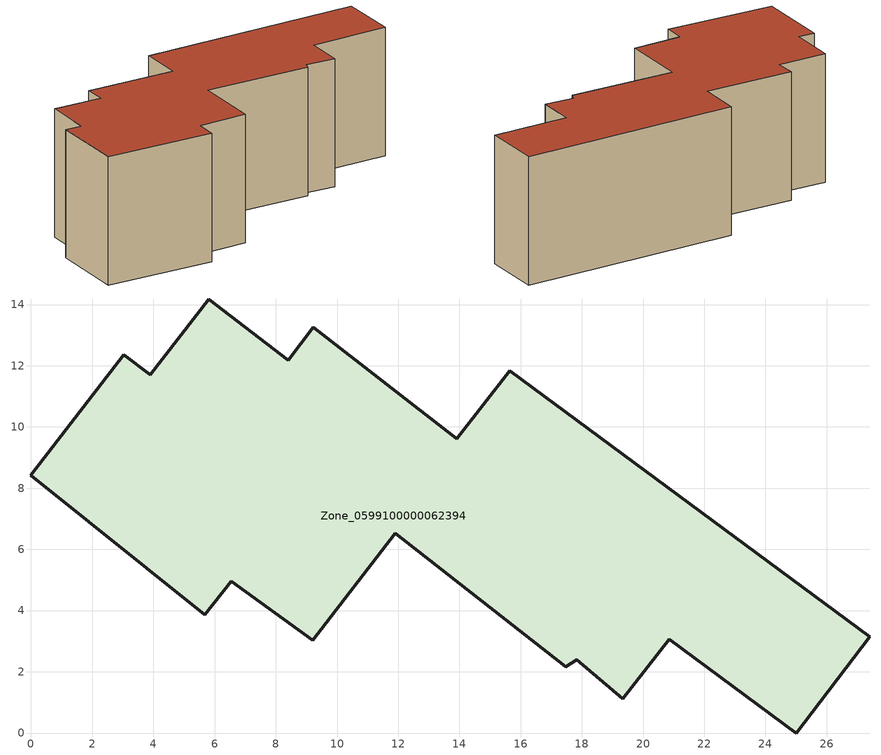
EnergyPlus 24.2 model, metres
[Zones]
Zone_0599100000062394
 floor ground (C_G): 9.2,3.03 6.55,4.96 5.68,3.87 0,8.42 3.03,12.36 3.89,11.7 5.81,14.18 8.4,12.18 9.22,13.26 13.92,9.61 15.65,11.83 27.4,3.15 25.01,0 20.86,3.06 19.33,1.12 17.84,2.39 17.47,2.17 11.9,6.52 z0
 wall outside (C_F): 6.55,4.96 9.2,3.03 11.9,6.52 17.47,2.17 17.84,2.39 19.33,1.12 20.86,3.06 25.01,0 27.4,3.15 15.65,11.83 13.92,9.61 9.22,13.26 8.4,12.18 5.81,14.18 3.89,11.7 3.03,12.36 0,8.42 5.68,3.87 6.55,4.96 z0:8.47
 roof outside (C_R): 17.84,2.39 19.33,1.12 20.86,3.06 25.01,0 27.4,3.15 15.65,11.83 13.92,9.61 9.22,13.26 8.4,12.18 5.81,14.18 3.89,11.7 3.03,12.36 0,8.42 5.68,3.87 6.55,4.96 9.2,3.03 11.9,6.52 17.47,2.17 z8.47
[BUILDING]
Pand.0599100000062394: North Axis=0; Terrain=City; Loads Convergence Tolerance Value=0.04; Temperature Convergence Tolerance Value=0.4; Solar Distribution=FullExterior; Maximum Number of Warmup Days=25; Minimum Number of Warmup Days=1
[Site:Location]
Rotterdam.The.Hague.AP_ZH_NLD Design_Conditions: Latitude=51.96; Longitude=4.45; Time Zone=1; Elevation=-4.5
[SITE:GROUNDTEMPERATURE:BUILDINGSURFACE]
18, 18, 18, 18, 18, 18, 18, 18, 18, 18, 18, 18
[MATERIAL] Thermal Absorptance=0.9; Solar Absorptance=0.7; Visible Absorptance=0.7
Name | Roughness | Thickness | Conductivity | Density | Specific Heat
G.D.1975-1991 | MediumSmooth | 0.15 | 0.288461 | 540 | 1210
F.D.1975-1991 | Rough | 0.3 | 0.230769 | 1920 | 840
R.D.1975-1991 | MediumRough | 0.2 | 0.153846 | 1500 | 1000
[CONSTRUCTION]
C_G: G.D.1975-1991
C_F: F.D.1975-1991
C_R: R.D.1975-1991
[ZONE]
Zone_0599100000062394: Type=1; Multiplier=1; Ceiling Height=Autocalculate; Volume=Autocalculate; Floor Area=autocalculate; Part of Total Floor Area=Yes
[ZONEINFILTRATION:DESIGNFLOWRATE]
Infil_Zone_0599100000062394: Zone or ZoneList or Space or SpaceList=Zone_0599100000062394; Schedule=AlwaysOn; Design Flow Rate Calculation Method=Flow/Area; Flow Rate per Floor Area=0.0042; Constant Term Coefficient=1; Temperature Term Coefficient=0; Velocity Term Coefficient=0; Velocity Squared Term Coefficient=0
[HVACTEMPLATE:ZONE:IDEALLOADSAIRSYSTEM]
Zone_0599100000062394: Maximum Heating Supply Air Temperature=50; Minimum Cooling Supply Air Temperature=13; Maximum Heating Supply Air Humidity Ratio=0.0156; Minimum Cooling Supply Air Humidity Ratio=0.0077; Heating Limit=NoLimit; Cooling Limit=NoLimit; Dehumidification Control Type=ConstantSensibleHeatRatio; Cooling Sensible Heat Ratio=0.7; Dehumidification Setpoint=60; Humidification Control Type=None; Humidification Setpoint=30; Outdoor Air Method=None; Outdoor Air Flow Rate per Person=0.00944; Outdoor Air Flow Rate per Zone Floor Area=0; Outdoor Air Flow Rate per Zone=0; Demand Controlled Ventilation Type=None; Outdoor Air Economizer Type=NoEconomizer; Heat Recovery Type=None; Sensible Heat Recovery Effectiveness=0.7; Latent Heat Recovery Effectiveness=0.65
[ZONECONTROL:THERMOSTAT]
ThermostatControl_Zone_0599100000062394: Zone or ZoneList=Zone_0599100000062394; Control Type Schedule=DualSetpointControlType; Control 1=Thermostat_Zone_0599100000062394; Temperature Difference Between Cutout And Setpoint=0
[THERMOSTATSETPOINT:DUALSETPOINT]
Thermostat_Zone_0599100000062394: Heating Setpoint Temperature Schedule=HeatingSetpoint_Zone_0599100000062394; Cooling Setpoint Temperature Schedule=CoolingSetpoint_Zone_0599100000062394
[SCHEDULE:COMPACT]
HeatingSetpoint_Zone_0599100000062394: Through: 12/31, For: AllDays, Until: 24:00, 21
CoolingSetpoint_Zone_0599100000062394: Through: 12/31, For: AllDays, Until: 24:00, 24
DualSetpointControlType: Through: 12/31, For: AllDays, Until: 24:00, 4
AlwaysOn: Through: 12/31, For: AllDays, Until: 24:00, 1
